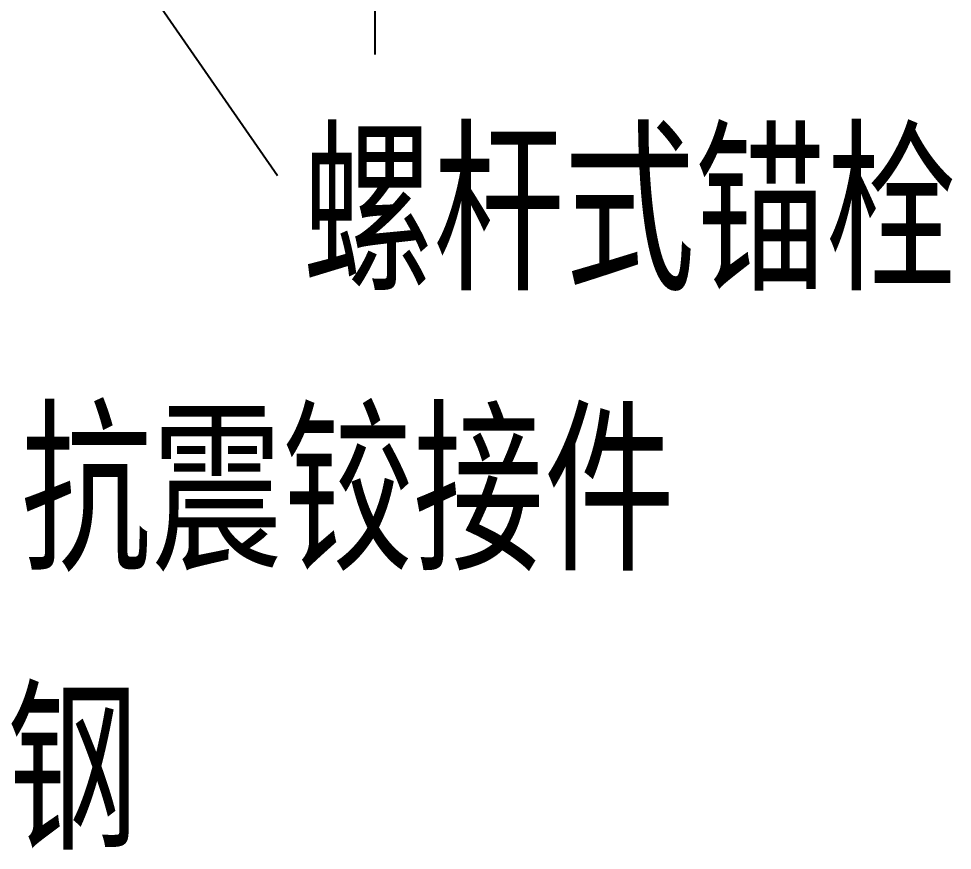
# Model space of a CAD drawing. Header units: millimetres. Extents: x -633009578 to 5705885, y -633235091 to 2571734.
# Drawn here: x 2471459 to 2474474, y 2002043 to 2004728 of the extents above; entities that cross this region are included whole.
import ezdxf

# ---------------------------------------------------------------- set-up
doc = ezdxf.new("R2010")
doc.units = ezdxf.units.MM
doc.header["$LTSCALE"] = 1000
doc.header["$MEASUREMENT"] = 0
doc.layers.get('0').update_dxf_attribs({"color": 9})
doc.layers.add('E-WIRE-系统', color=3, linetype='Continuous')
doc.layers.add('E-电气说明文字', color=3, linetype='Continuous')
doc.styles.get("Standard").update_dxf_attribs({"font": 'simhei.ttf', "bigfont": 'hztxt.shx'})
doc.styles.add('TSSD_Dimension', font='simhei.ttf', dxfattribs={"width": 0.707, "bigfont": 'hztxt.shx'})
doc.dimstyles.get("Standard").update_dxf_attribs({"dimtxt": 0.18, "dimasz": 0.18, "dimexe": 0.18, "dimexo": 0.0625, "dimgap": 0.09, "dimtad": 0, "dimtih": 1, "dimtoh": 1, "dimdec": 4, "dimzin": 0, "dimdsep": 46, "dimtxsty": 'Standard', "dimcen": 0.09, "dimadec": 0, "dimazin": 0, "dimtfac": 1, "dimtdec": 4, "dimtofl": 0, "dimtmove": 0, "dimatfit": 3, "dimfxl": 1, "dimtolj": 1, "dimtzin": 0, "dimarcsym": 0})

# ---------------------------------------------------------------- blocks, each defined once
blk = doc.blocks.new('G$CF4FACE3C')
at = {"layer": 'E-WIRE-系统', "color": 4}
blk.add_lwpolyline([(6767.6, 8438.9), (6767.6, 7359.3)], dxfattribs=at)
at = {"layer": 'E-电气说明文字', "style": 'TSSD_Dimension', "width": 0.7}
for s, p in [('螺杆式锚栓', (6556.8, 6713.7)), ('抗震铰接件', (5733.9, 5895.8)), ('C型槽钢', (4739.8, 5081.1))]:
    blk.add_text(s, height=400, dxfattribs=at).set_placement(p)
at = {"layer": 'E-WIRE-系统'}
blk.add_leader([(5768, 8038.3), (6483.4, 7006.4)], dimstyle='Standard', override={"dimgap": 0.09, "dimtad": 0, "dimtxsty": 'TSSD_Dimension'}, dxfattribs=at)

msp = doc.modelspace()

# ---------------------------------------------------------------- block references
at = {"xscale": 1.10592, "yscale": 1.10592, "zscale": 1.10592}
msp.add_blockref('G$CF4FACE3C', (2465124.5, 1996473.9, -46.1), dxfattribs=at)

doc.saveas('drawing.dxf')
